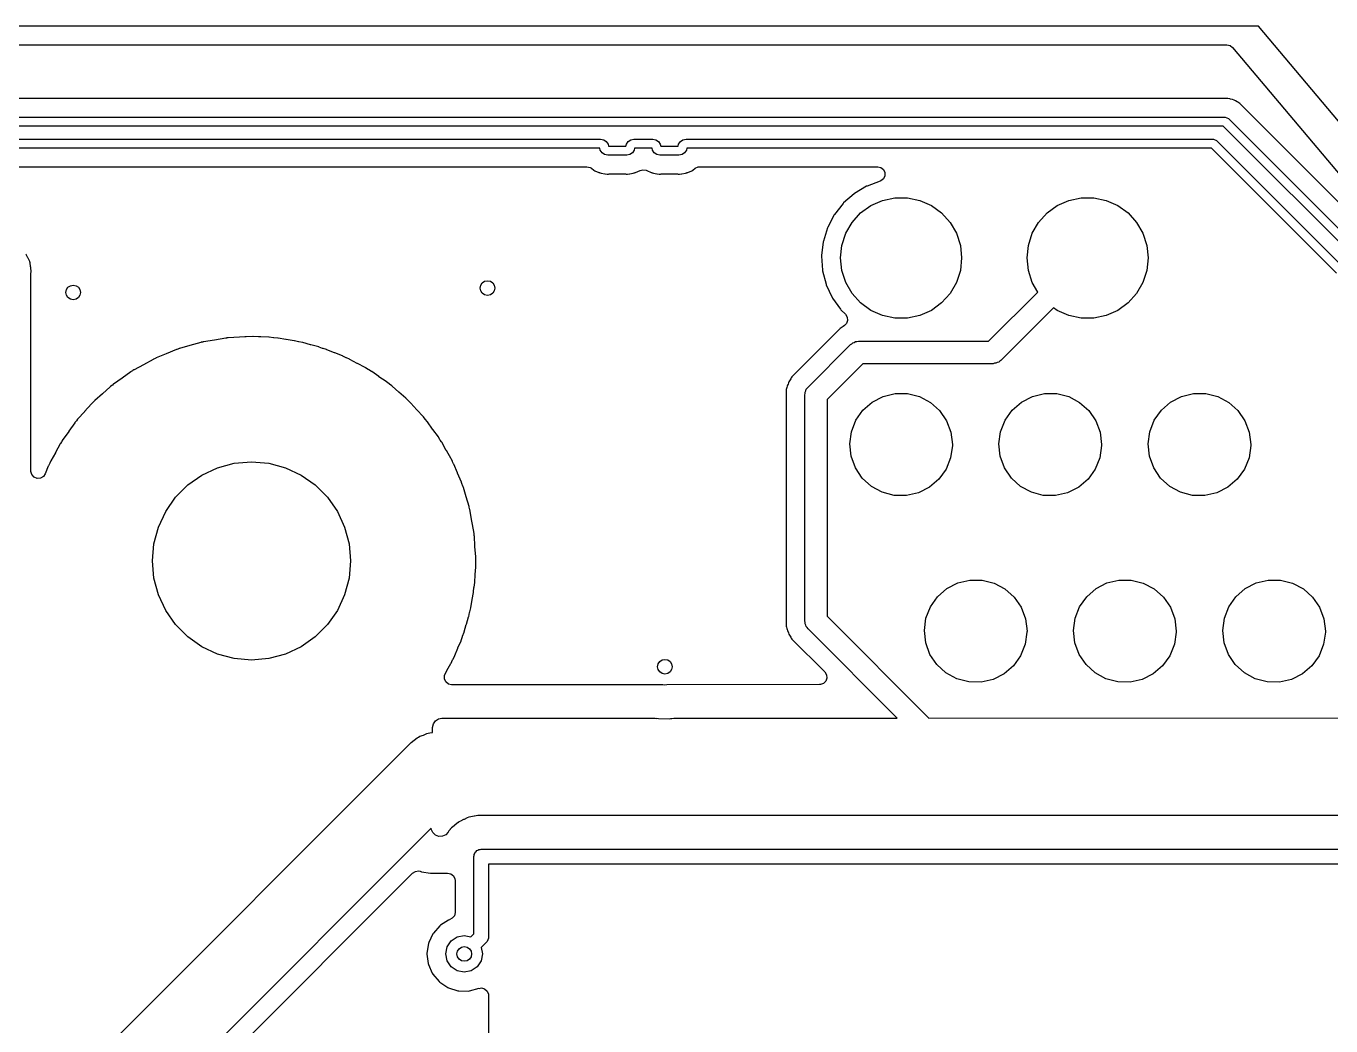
# Model space of a CAD drawing. Extents: x 0 to 4.25, y -4.33 to 0.
# Drawn here: x 1.532 to 2.231, y -3.594 to -3.058 of the extents above; entities that cross this region are included whole.
import ezdxf

# ---------------------------------------------------------------- set-up
doc = ezdxf.new("R2010")
doc.units = 0
doc.header["$MEASUREMENT"] = 0
doc.layers.add('BLACK', color=7, linetype='CONTINUOUS')

msp = doc.modelspace()

# ---------------------------------------------------------------- linework, layer by layer
at = {"layer": 'BLACK', "linetype": 'CONTINUOUS'}
for p, q in [((2.19236, -3.05839), (0.70038, -3.05839)), ((2.26023, -3.13918), (2.19236, -3.05839)), ((0.70306, -3.06837), (2.17547, -3.06837)), ((2.17547, -3.06837), (2.17721, -3.06877)), ((2.17721, -3.06877), (2.17853, -3.0698)), ((2.17853, -3.0698), (2.25737, -3.16364)), ((2.17382, -3.09722), (0.63049, -3.09722)), ((2.17416, -3.09721), (2.17382, -3.09722)), ((2.17528, -3.09711), (2.17416, -3.09721)), ((2.17596, -3.09717), (2.17528, -3.09711)), ((2.17705, -3.09746), (2.17596, -3.09717)), ((2.17739, -3.09753), (2.17705, -3.09746)), ((2.17849, -3.09773), (2.17739, -3.09753)), ((2.17932, -3.09803), (2.17849, -3.09773)), ((2.18013, -3.09841), (2.17932, -3.09803)), ((2.18105, -3.09905), (2.18013, -3.09841)), ((2.18134, -3.09924), (2.18105, -3.09905)), ((2.18232, -3.0998), (2.18134, -3.09924)), ((2.18283, -3.10023), (2.18232, -3.0998)), ((2.18356, -3.1011), (2.18283, -3.10023)), ((2.18379, -3.10135), (2.18356, -3.1011)), ((2.25148, -3.16904), (2.18379, -3.10135)), ((2.17353, -3.11201), (0.6237, -3.11201)), ((0.6247, -3.1072), (2.17453, -3.1072)), ((2.24699, -3.18547), (2.17353, -3.11201)), ((2.17453, -3.1072), (2.17623, -3.10791)), ((2.17623, -3.10791), (2.2511, -3.18277)), ((0.67377, -3.11899), (1.83963, -3.11899)), ((1.83963, -3.11899), (1.84128, -3.11932)), ((1.84128, -3.11932), (1.84268, -3.12025)), ((1.84268, -3.12025), (1.84361, -3.12165)), ((1.85346, -3.12165), (1.85439, -3.12025)), ((1.85439, -3.12025), (1.85579, -3.11932)), ((1.85579, -3.11932), (1.85744, -3.11899)), ((1.85744, -3.11899), (1.86763, -3.11899)), ((1.86763, -3.11899), (1.86928, -3.11932)), ((1.86928, -3.11932), (1.87068, -3.12025)), ((1.87068, -3.12025), (1.87161, -3.12165)), ((1.88146, -3.12165), (1.88239, -3.12025)), ((1.88239, -3.12025), (1.88379, -3.11932)), ((1.88379, -3.11932), (1.88544, -3.11899)), ((1.88544, -3.11899), (2.16821, -3.11899)), ((2.16821, -3.11899), (2.16991, -3.1197)), ((2.16991, -3.1197), (2.23829, -3.18808)), ((1.83923, -3.1238), (0.67409, -3.1238)), ((1.83946, -3.12495), (1.83923, -3.1238)), ((1.84039, -3.12635), (1.83946, -3.12495)), ((1.84179, -3.12729), (1.84039, -3.12635)), ((1.84344, -3.12762), (1.84179, -3.12729)), ((1.84361, -3.12165), (1.84384, -3.12281)), ((1.84384, -3.12281), (1.85323, -3.12281)), ((1.85323, -3.12281), (1.85346, -3.12165)), ((1.85528, -3.12729), (1.85363, -3.12762)), ((1.85668, -3.12635), (1.85528, -3.12729)), ((1.85761, -3.12495), (1.85668, -3.12635)), ((1.85784, -3.1238), (1.85761, -3.12495)), ((1.86723, -3.1238), (1.85784, -3.1238)), ((1.86746, -3.12495), (1.86723, -3.1238)), ((1.86839, -3.12635), (1.86746, -3.12495)), ((1.86979, -3.12729), (1.86839, -3.12635)), ((1.87144, -3.12762), (1.86979, -3.12729)), ((1.87161, -3.12165), (1.87184, -3.12281)), ((1.87184, -3.12281), (1.88123, -3.12281)), ((1.88123, -3.12281), (1.88146, -3.12165)), ((1.88328, -3.12729), (1.88163, -3.12762)), ((1.88468, -3.12635), (1.88328, -3.12729)), ((1.88561, -3.12495), (1.88468, -3.12635)), ((1.88584, -3.1238), (1.88561, -3.12495)), ((2.16721, -3.1238), (1.88584, -3.1238)), ((2.23418, -3.19078), (2.16721, -3.1238)), ((0.68122, -3.13378), (1.83226, -3.13378)), ((1.83226, -3.13378), (1.834, -3.13418)), ((1.834, -3.13418), (1.8347, -3.13461)), ((1.85363, -3.12762), (1.84344, -3.12762)), ((1.88163, -3.12762), (1.87144, -3.12762)), ((1.89037, -3.13461), (1.89199, -3.13387)), ((1.89199, -3.13387), (1.89281, -3.13378)), ((1.89281, -3.13378), (1.9882, -3.13378)), ((1.9882, -3.13378), (1.98993, -3.13418)), ((1.98993, -3.13418), (1.99133, -3.13529)), ((1.8347, -3.13461), (1.83603, -3.13563)), ((1.83603, -3.13563), (1.83647, -3.13589)), ((1.83647, -3.13589), (1.83867, -3.1368)), ((1.83867, -3.1368), (1.83868, -3.1368)), ((1.83868, -3.1368), (1.83871, -3.13681)), ((1.83871, -3.13681), (1.83874, -3.13683)), ((1.83874, -3.13683), (1.8389, -3.13689)), ((1.8389, -3.13689), (1.83893, -3.13692)), ((1.83893, -3.13692), (1.83899, -3.13694)), ((1.83899, -3.13694), (1.83923, -3.13703)), ((1.83923, -3.13703), (1.83927, -3.13704)), ((1.83927, -3.13704), (1.8393, -3.13706)), ((1.8393, -3.13706), (1.8393, -3.13706)), ((1.8393, -3.13706), (1.83947, -3.13713)), ((1.83947, -3.13713), (1.83996, -3.13726)), ((1.83996, -3.13726), (1.84184, -3.13751)), ((1.84184, -3.13751), (1.84201, -3.13754)), ((1.84201, -3.13754), (1.8431, -3.13773)), ((1.8431, -3.13773), (1.84378, -3.13773)), ((1.84378, -3.13773), (1.84418, -3.13766)), ((1.84418, -3.13766), (1.84487, -3.1376)), ((1.84487, -3.1376), (1.85219, -3.1376)), ((1.85219, -3.1376), (1.85289, -3.13766)), ((1.85289, -3.13766), (1.85329, -3.13773)), ((1.85329, -3.13773), (1.85396, -3.13773)), ((1.85396, -3.13773), (1.85506, -3.13754)), ((1.85506, -3.13754), (1.85523, -3.13751)), ((1.85523, -3.13751), (1.8571, -3.13726)), ((1.8571, -3.13726), (1.8576, -3.13713)), ((1.8576, -3.13713), (1.85776, -3.13706)), ((1.85776, -3.13706), (1.8578, -3.13704)), ((1.8578, -3.13704), (1.85784, -3.13703)), ((1.85784, -3.13703), (1.85808, -3.13694)), ((1.85808, -3.13694), (1.85812, -3.13692)), ((1.85812, -3.13692), (1.85817, -3.13689)), ((1.85817, -3.13689), (1.85833, -3.13683)), ((1.85833, -3.13683), (1.85836, -3.13681)), ((1.85836, -3.13681), (1.85839, -3.1368)), ((1.85839, -3.1368), (1.8584, -3.1368)), ((1.8584, -3.1368), (1.86084, -3.13579)), ((1.86084, -3.13579), (1.86085, -3.13582)), ((1.86085, -3.13582), (1.86223, -3.1354)), ((1.86223, -3.1354), (1.86399, -3.13566)), ((1.86399, -3.13566), (1.86438, -3.13585)), ((1.86438, -3.13585), (1.86667, -3.1368)), ((1.86667, -3.1368), (1.86668, -3.1368)), ((1.86668, -3.1368), (1.86671, -3.13681)), ((1.86671, -3.13681), (1.86674, -3.13683)), ((1.86674, -3.13683), (1.8669, -3.13689)), ((1.8669, -3.13689), (1.86693, -3.13692)), ((1.86693, -3.13692), (1.86699, -3.13694)), ((1.86699, -3.13694), (1.86723, -3.13703)), ((1.86723, -3.13703), (1.86727, -3.13704)), ((1.86727, -3.13704), (1.8673, -3.13706)), ((1.8673, -3.13706), (1.8673, -3.13706)), ((1.8673, -3.13706), (1.86747, -3.13713)), ((1.86747, -3.13713), (1.86796, -3.13726)), ((1.86796, -3.13726), (1.86984, -3.13751)), ((1.86984, -3.13751), (1.87001, -3.13754)), ((1.87001, -3.13754), (1.8711, -3.13773)), ((1.8711, -3.13773), (1.87178, -3.13773)), ((1.87178, -3.13773), (1.87218, -3.13766)), ((1.87218, -3.13766), (1.87287, -3.1376)), ((1.87287, -3.1376), (1.88019, -3.1376)), ((1.88019, -3.1376), (1.88089, -3.13766)), ((1.88089, -3.13766), (1.88129, -3.13773)), ((1.88129, -3.13773), (1.88196, -3.13773)), ((1.88196, -3.13773), (1.88306, -3.13754)), ((1.88306, -3.13754), (1.88323, -3.13751)), ((1.88323, -3.13751), (1.8851, -3.13726)), ((1.8851, -3.13726), (1.8856, -3.13713)), ((1.8856, -3.13713), (1.88576, -3.13706)), ((1.88576, -3.13706), (1.8858, -3.13704)), ((1.8858, -3.13704), (1.88584, -3.13703)), ((1.88584, -3.13703), (1.88608, -3.13694)), ((1.88608, -3.13694), (1.88612, -3.13692)), ((1.88612, -3.13692), (1.88617, -3.13689)), ((1.88617, -3.13689), (1.88633, -3.13683)), ((1.88633, -3.13683), (1.88636, -3.13681)), ((1.88636, -3.13681), (1.88639, -3.1368)), ((1.88639, -3.1368), (1.8864, -3.1368)), ((1.8864, -3.1368), (1.8886, -3.13589)), ((1.8886, -3.13589), (1.88904, -3.13563)), ((1.88904, -3.13563), (1.89037, -3.13461)), ((1.98993, -3.14139), (1.98958, -3.14154)), ((1.99133, -3.14028), (1.98993, -3.14139)), ((1.99133, -3.13529), (1.9921, -3.13689)), ((1.9921, -3.13867), (1.99133, -3.14028)), ((1.9921, -3.13689), (1.9921, -3.13867)), ((1.97555, -3.1483), (1.96995, -3.15321)), ((1.97584, -3.14809), (1.97555, -3.1483)), ((1.98224, -3.14428), (1.97584, -3.14809)), ((1.98256, -3.14413), (1.98224, -3.14428)), ((1.98958, -3.14154), (1.98256, -3.14413)), ((1.96971, -3.15346), (1.9651, -3.15931)), ((1.96995, -3.15321), (1.96971, -3.15346)), ((1.97901, -3.15854), (1.98451, -3.15455)), ((1.98451, -3.15455), (1.99071, -3.15179)), ((1.99071, -3.15179), (1.99735, -3.15037)), ((1.99735, -3.15037), (2.00414, -3.15037)), ((2.00414, -3.15037), (2.01078, -3.15179)), ((2.01078, -3.15179), (2.01699, -3.15455)), ((2.01699, -3.15455), (2.02248, -3.15854)), ((2.07901, -3.15854), (2.08451, -3.15455)), ((2.08451, -3.15455), (2.09071, -3.15179)), ((2.09071, -3.15179), (2.09735, -3.15037)), ((2.09735, -3.15037), (2.10414, -3.15037)), ((2.10414, -3.15037), (2.11078, -3.15179)), ((2.11078, -3.15179), (2.11699, -3.15455)), ((2.11699, -3.15455), (2.12248, -3.15854)), ((1.9649, -3.15961), (1.96144, -3.1662)), ((1.9651, -3.15931), (1.9649, -3.15961)), ((1.97447, -3.16359), (1.97901, -3.15854)), ((2.02248, -3.15854), (2.02703, -3.16359)), ((2.07447, -3.16359), (2.07901, -3.15854)), ((2.12248, -3.15854), (2.12703, -3.16359)), ((1.9613, -3.16653), (1.95909, -3.17364)), ((1.96144, -3.1662), (1.9613, -3.16653)), ((1.96898, -3.17592), (1.97108, -3.16947)), ((1.97108, -3.16947), (1.97447, -3.16359)), ((2.02703, -3.16359), (2.03042, -3.16947)), ((2.03042, -3.16947), (2.03252, -3.17592)), ((2.06898, -3.17592), (2.07108, -3.16947)), ((2.07108, -3.16947), (2.07447, -3.16359)), ((2.12703, -3.16359), (2.13042, -3.16947)), ((2.13042, -3.16947), (2.13252, -3.17592)), ((1.95902, -3.17399), (1.95814, -3.18138)), ((1.95909, -3.17364), (1.95902, -3.17399)), ((1.96827, -3.18268), (1.96898, -3.17592)), ((2.03252, -3.17592), (2.03323, -3.18268)), ((2.06827, -3.18268), (2.06898, -3.17592)), ((2.13252, -3.17592), (2.13323, -3.18268)), ((1.53157, -3.18078), (1.53148, -3.18068)), ((1.53182, -3.18117), (1.53157, -3.18078)), ((1.53254, -3.18266), (1.53182, -3.18117)), ((1.53262, -3.18283), (1.53254, -3.18266)), ((1.53337, -3.18422), (1.53262, -3.18283)), ((1.95814, -3.18138), (1.95813, -3.18174)), ((1.95813, -3.18174), (1.95862, -3.18917)), ((1.96898, -3.18943), (1.96827, -3.18268)), ((2.03323, -3.18268), (2.03252, -3.18943)), ((2.06898, -3.18943), (2.06827, -3.18268)), ((2.13323, -3.18268), (2.13252, -3.18943)), ((1.53351, -3.18463), (1.53337, -3.18422)), ((1.53355, -3.18472), (1.53351, -3.18463)), ((1.53356, -3.18474), (1.53355, -3.18472)), ((1.53362, -3.18492), (1.53356, -3.18474)), ((1.53362, -3.18495), (1.53362, -3.18492)), ((1.53365, -3.18504), (1.53362, -3.18495)), ((1.53377, -3.18546), (1.53365, -3.18504)), ((1.53395, -3.18703), (1.53377, -3.18546)), ((1.53398, -3.18722), (1.53395, -3.18703)), ((1.53407, -3.18777), (1.53398, -3.18722)), ((1.53411, -3.18826), (1.53407, -3.18777)), ((1.5341, -3.19101), (1.53419, -3.19017)), ((1.53413, -3.1885), (1.53411, -3.18826)), ((1.53411, -3.18826), (1.53411, -3.18826)), ((1.53424, -3.18944), (1.53413, -3.1885)), ((1.53419, -3.19017), (1.53421, -3.19008)), ((1.53421, -3.19008), (1.53424, -3.18944)), ((1.95862, -3.18917), (1.95867, -3.18952)), ((1.95867, -3.18952), (1.96051, -3.19674)), ((1.97108, -3.19589), (1.96898, -3.18943)), ((2.03252, -3.18943), (2.03042, -3.19589)), ((2.07108, -3.19589), (2.06898, -3.18943)), ((2.13252, -3.18943), (2.13042, -3.19589)), ((1.5341, -3.29687), (1.5341, -3.19101)), ((1.96051, -3.19674), (1.96063, -3.19707)), ((1.96063, -3.19707), (1.96374, -3.20383)), ((1.97447, -3.20177), (1.97108, -3.19589)), ((2.03042, -3.19589), (2.02703, -3.20177)), ((2.074, -3.20094), (2.07108, -3.19589)), ((2.13042, -3.19589), (2.12703, -3.20177)), ((1.96374, -3.20383), (1.96392, -3.20415)), ((1.96392, -3.20415), (1.96822, -3.21022)), ((1.97901, -3.20681), (1.97447, -3.20177)), ((2.02703, -3.20177), (2.02248, -3.20681)), ((2.04759, -3.22735), (2.074, -3.20094)), ((2.12703, -3.20177), (2.12248, -3.20681)), ((1.96822, -3.21022), (1.96845, -3.2105)), ((1.96845, -3.2105), (1.97088, -3.21286)), ((1.98451, -3.21081), (1.97901, -3.20681)), ((1.99071, -3.21357), (1.98451, -3.21081)), ((2.01699, -3.21081), (2.01078, -3.21357)), ((2.02248, -3.20681), (2.01699, -3.21081)), ((2.08254, -3.20937), (2.05432, -3.23759)), ((2.08451, -3.21081), (2.08254, -3.20937)), ((2.09071, -3.21357), (2.08451, -3.21081)), ((2.11699, -3.21081), (2.11078, -3.21357)), ((2.12248, -3.20681), (2.11699, -3.21081)), ((1.9715, -3.21781), (1.97044, -3.21897)), ((1.97088, -3.21286), (1.97185, -3.21436)), ((1.97207, -3.21613), (1.9715, -3.21781)), ((1.97185, -3.21436), (1.97207, -3.21613)), ((1.99735, -3.21498), (1.99071, -3.21357)), ((2.00414, -3.21498), (1.99735, -3.21498)), ((2.01078, -3.21357), (2.00414, -3.21498)), ((2.09735, -3.21498), (2.09071, -3.21357)), ((2.10414, -3.21498), (2.09735, -3.21498)), ((2.11078, -3.21357), (2.10414, -3.21498)), ((1.64595, -3.2252), (1.63997, -3.22549)), ((1.64599, -3.2252), (1.64595, -3.2252)), ((1.64892, -3.22503), (1.64599, -3.2252)), ((1.64903, -3.22503), (1.64892, -3.22503)), ((1.64937, -3.22503), (1.64903, -3.22503)), ((1.64956, -3.22502), (1.64937, -3.22503)), ((1.65316, -3.22485), (1.64956, -3.22502)), ((1.65338, -3.22485), (1.65316, -3.22485)), ((1.65611, -3.22502), (1.65338, -3.22485)), ((1.65636, -3.22503), (1.65611, -3.22502)), ((1.65739, -3.22503), (1.65636, -3.22503)), ((1.65746, -3.22503), (1.65739, -3.22503)), ((1.66177, -3.2252), (1.65746, -3.22503)), ((1.66196, -3.22521), (1.66177, -3.2252)), ((1.66418, -3.22552), (1.66196, -3.22521)), ((1.96743, -3.22116), (1.94557, -3.24301)), ((1.96811, -3.22048), (1.96743, -3.22115)), ((1.96743, -3.22115), (1.96743, -3.22116)), ((1.9686, -3.22012), (1.96811, -3.22048)), ((1.96918, -3.21982), (1.9686, -3.22012)), ((1.96971, -3.21949), (1.96918, -3.21982)), ((1.97044, -3.21897), (1.96971, -3.21949)), ((1.61219, -3.23177), (1.60668, -3.23408)), ((1.6124, -3.2317), (1.61219, -3.23177)), ((1.61286, -3.23156), (1.6124, -3.2317)), ((1.61324, -3.23143), (1.61286, -3.23156)), ((1.61358, -3.23129), (1.61324, -3.23143)), ((1.61379, -3.23122), (1.61358, -3.23129)), ((1.61938, -3.22966), (1.61379, -3.23122)), ((1.61943, -3.22965), (1.61938, -3.22966)), ((1.62527, -3.22794), (1.61943, -3.22965)), ((1.62549, -3.22789), (1.62527, -3.22794)), ((1.62586, -3.22783), (1.62549, -3.22789)), ((1.62626, -3.22774), (1.62586, -3.22783)), ((1.62651, -3.22767), (1.62626, -3.22774)), ((1.62672, -3.22763), (1.62651, -3.22767)), ((1.63255, -3.22668), (1.62672, -3.22763)), ((1.63258, -3.22668), (1.63255, -3.22668)), ((1.63871, -3.22562), (1.63258, -3.22668)), ((1.63893, -3.2256), (1.63871, -3.22562)), ((1.6392, -3.22558), (1.63893, -3.2256)), ((1.63961, -3.22554), (1.6392, -3.22558)), ((1.63975, -3.22551), (1.63961, -3.22554)), ((1.63997, -3.22549), (1.63975, -3.22551)), ((1.66447, -3.22555), (1.66418, -3.22552)), ((1.66656, -3.22568), (1.66447, -3.22555)), ((1.66678, -3.2257), (1.66656, -3.22568)), ((1.67086, -3.22642), (1.66678, -3.2257)), ((1.67101, -3.22645), (1.67086, -3.22642)), ((1.67527, -3.22703), (1.67101, -3.22645)), ((1.67549, -3.22707), (1.67527, -3.22703)), ((1.67754, -3.22759), (1.67549, -3.22707)), ((1.67783, -3.22765), (1.67754, -3.22759)), ((1.67978, -3.228), (1.67783, -3.22765)), ((1.68, -3.22805), (1.67978, -3.228)), ((1.68407, -3.22925), (1.68, -3.22805)), ((1.68422, -3.22928), (1.68407, -3.22925)), ((1.68849, -3.23037), (1.68422, -3.22928)), ((1.6887, -3.23044), (1.68849, -3.23037)), ((1.69058, -3.23115), (1.6887, -3.23044)), ((1.69086, -3.23124), (1.69058, -3.23115)), ((1.69266, -3.23177), (1.69086, -3.23124)), ((1.69287, -3.23185), (1.69266, -3.23177)), ((1.69689, -3.23354), (1.69287, -3.23185)), ((1.95084, -3.25186), (1.97359, -3.2291)), ((1.97359, -3.2291), (1.97428, -3.22871)), ((1.97428, -3.22871), (1.97483, -3.22815)), ((1.97483, -3.22815), (1.9756, -3.22795)), ((1.9756, -3.22795), (1.97628, -3.22755)), ((1.97628, -3.22755), (1.97707, -3.22755)), ((1.97707, -3.22755), (1.97783, -3.22735)), ((1.97783, -3.22735), (2.04759, -3.22735)), ((1.59962, -3.23706), (1.59451, -3.23992)), ((1.59982, -3.23696), (1.59962, -3.23706)), ((1.60037, -3.23673), (1.59982, -3.23696)), ((1.60072, -3.23656), (1.60037, -3.23673)), ((1.60114, -3.23633), (1.60072, -3.23656)), ((1.60133, -3.23624), (1.60114, -3.23633)), ((1.60663, -3.2341), (1.60133, -3.23624)), ((1.60668, -3.23408), (1.60663, -3.2341)), ((1.69702, -3.23359), (1.69689, -3.23354)), ((1.70124, -3.23519), (1.69702, -3.23359)), ((1.70144, -3.23528), (1.70124, -3.23519)), ((1.70313, -3.23615), (1.70144, -3.23528)), ((1.70341, -3.23628), (1.70313, -3.23615)), ((1.70505, -3.23697), (1.70341, -3.23628)), ((1.70524, -3.23706), (1.70505, -3.23697)), ((1.70914, -3.23924), (1.70524, -3.23706)), ((1.70926, -3.2393), (1.70914, -3.23924)), ((1.71337, -3.24142), (1.70926, -3.2393)), ((1.98032, -3.23935), (1.96108, -3.25859)), ((2.05008, -3.23935), (1.98032, -3.23935)), ((2.05084, -3.23914), (2.05008, -3.23935)), ((2.05163, -3.23914), (2.05084, -3.23914)), ((2.05232, -3.23875), (2.05163, -3.23914)), ((2.05308, -3.23854), (2.05232, -3.23875)), ((2.05364, -3.23798), (2.05308, -3.23854)), ((2.05432, -3.23759), (2.05364, -3.23798)), ((1.58773, -3.24373), (1.58307, -3.24708)), ((1.58792, -3.24361), (1.58773, -3.24373)), ((1.58853, -3.24327), (1.58792, -3.24361)), ((1.58886, -3.24306), (1.58853, -3.24327)), ((1.58933, -3.24273), (1.58886, -3.24306)), ((1.58952, -3.24262), (1.58933, -3.24273)), ((1.59446, -3.23995), (1.58952, -3.24262)), ((1.59451, -3.23992), (1.59446, -3.23995)), ((1.71356, -3.24153), (1.71337, -3.24142)), ((1.71505, -3.24253), (1.71356, -3.24153)), ((1.71532, -3.24269), (1.71505, -3.24253)), ((1.71677, -3.2435), (1.71532, -3.24269)), ((1.71695, -3.24362), (1.71677, -3.2435)), ((1.72067, -3.24628), (1.71695, -3.24362)), ((1.72077, -3.24635), (1.72067, -3.24628)), ((1.72471, -3.24898), (1.72077, -3.24635)), ((1.94221, -3.24637), (1.94185, -3.24687)), ((1.94557, -3.24301), (1.94221, -3.24637)), ((1.57667, -3.2517), (1.57251, -3.25549)), ((1.57684, -3.25157), (1.57667, -3.2517)), ((1.5775, -3.25109), (1.57684, -3.25157)), ((1.5778, -3.25085), (1.5775, -3.25109)), ((1.57832, -3.2504), (1.5778, -3.25085)), ((1.57849, -3.25027), (1.57832, -3.2504)), ((1.58302, -3.24712), (1.57849, -3.25027)), ((1.58307, -3.24708), (1.58302, -3.24712)), ((1.72489, -3.24912), (1.72471, -3.24898)), ((1.72617, -3.2502), (1.72489, -3.24912)), ((1.72643, -3.2504), (1.72617, -3.2502)), ((1.72769, -3.25131), (1.72643, -3.2504)), ((1.72786, -3.25145), (1.72769, -3.25131)), ((1.73134, -3.25457), (1.72786, -3.25145)), ((1.93919, -3.25328), (1.9391, -3.25388)), ((1.93939, -3.25266), (1.93919, -3.25328)), ((1.93954, -3.25205), (1.93939, -3.25266)), ((1.93964, -3.25141), (1.93954, -3.25205)), ((1.93983, -3.25083), (1.93964, -3.25141)), ((1.94013, -3.25025), (1.93983, -3.25083)), ((1.94037, -3.24967), (1.94013, -3.25025)), ((1.94057, -3.24905), (1.94037, -3.24967)), ((1.94084, -3.24851), (1.94057, -3.24905)), ((1.94123, -3.24798), (1.94084, -3.24851)), ((1.94155, -3.24745), (1.94123, -3.24798)), ((1.94185, -3.24687), (1.94155, -3.24745)), ((1.94968, -3.25387), (1.94988, -3.2531)), ((1.94988, -3.2531), (1.95044, -3.25254)), ((1.95044, -3.25254), (1.95084, -3.25186)), ((1.56742, -3.2601), (1.56674, -3.26072)), ((1.56769, -3.25984), (1.56742, -3.2601)), ((1.56823, -3.25925), (1.56769, -3.25984)), ((1.56838, -3.2591), (1.56823, -3.25925)), ((1.57245, -3.25554), (1.56838, -3.2591)), ((1.57251, -3.25549), (1.57245, -3.25554)), ((1.73143, -3.25465), (1.73134, -3.25457)), ((1.73513, -3.25778), (1.73143, -3.25465)), ((1.73529, -3.25794), (1.73513, -3.25778)), ((1.73636, -3.25908), (1.73529, -3.25794)), ((1.7366, -3.25931), (1.73636, -3.25908)), ((1.73768, -3.26028), (1.7366, -3.25931)), ((1.73783, -3.26044), (1.73768, -3.26028)), ((1.741, -3.26401), (1.73783, -3.26044)), ((1.9391, -3.25388), (1.9391, -3.37947)), ((1.94908, -3.2561), (1.94928, -3.25534)), ((1.94908, -3.37724), (1.94908, -3.2561)), ((1.94928, -3.25455), (1.94968, -3.25387)), ((1.94928, -3.25534), (1.94928, -3.25455)), ((1.96108, -3.25859), (1.96108, -3.37476)), ((1.9803, -3.26426), (1.98528, -3.25992)), ((1.98528, -3.25992), (1.99116, -3.25688)), ((1.99116, -3.25688), (1.99758, -3.25534)), ((1.99758, -3.25534), (2.0042, -3.25537)), ((2.0042, -3.25537), (2.01061, -3.25699)), ((2.01061, -3.25699), (2.01645, -3.26008)), ((2.01645, -3.26008), (2.02139, -3.26448)), ((2.0603, -3.26426), (2.06528, -3.25992)), ((2.06528, -3.25992), (2.07116, -3.25688)), ((2.07116, -3.25688), (2.07759, -3.25534)), ((2.07759, -3.25534), (2.0842, -3.25537)), ((2.0842, -3.25537), (2.09061, -3.25699)), ((2.09061, -3.25699), (2.09645, -3.26008)), ((2.09645, -3.26008), (2.10139, -3.26448)), ((2.1403, -3.26426), (2.14528, -3.25992)), ((2.14528, -3.25992), (2.15116, -3.25688)), ((2.15116, -3.25688), (2.15759, -3.25534)), ((2.15759, -3.25534), (2.1642, -3.25537)), ((2.1642, -3.25537), (2.17061, -3.25699)), ((2.17061, -3.25699), (2.17645, -3.26008)), ((2.17645, -3.26008), (2.18139, -3.26448)), ((1.5629, -3.26508), (1.55932, -3.269)), ((1.56295, -3.26502), (1.5629, -3.26508)), ((1.56659, -3.26088), (1.56295, -3.26502)), ((1.56674, -3.26072), (1.56659, -3.26088)), ((1.74108, -3.2641), (1.741, -3.26401)), ((1.74448, -3.26771), (1.74108, -3.2641)), ((1.97649, -3.26967), (1.9803, -3.26426)), ((2.02139, -3.26448), (2.02514, -3.26993)), ((2.05649, -3.26967), (2.0603, -3.26426)), ((2.10139, -3.26448), (2.10514, -3.26993)), ((2.13649, -3.26967), (2.1403, -3.26426)), ((2.18139, -3.26448), (2.18514, -3.26993)), ((1.55761, -3.27114), (1.55453, -3.27558)), ((1.55774, -3.27097), (1.55761, -3.27114)), ((1.55842, -3.27019), (1.55774, -3.27097)), ((1.55865, -3.26991), (1.55842, -3.27019)), ((1.55918, -3.26917), (1.55865, -3.26991)), ((1.55932, -3.269), (1.55918, -3.26917)), ((1.74462, -3.26788), (1.74448, -3.26771)), ((1.7455, -3.26905), (1.74462, -3.26788)), ((1.74571, -3.26931), (1.7455, -3.26905)), ((1.7466, -3.27031), (1.74571, -3.26931)), ((1.74673, -3.27048), (1.7466, -3.27031)), ((1.74955, -3.27448), (1.74673, -3.27048)), ((1.97409, -3.27583), (1.97649, -3.26967)), ((2.02514, -3.26993), (2.02747, -3.27611)), ((2.05409, -3.27583), (2.05649, -3.26967)), ((2.10514, -3.26993), (2.10747, -3.27611)), ((2.13409, -3.27583), (2.13649, -3.26967)), ((2.18514, -3.26993), (2.18747, -3.27611)), ((1.55061, -3.28123), (1.54996, -3.28216)), ((1.5508, -3.28092), (1.55061, -3.28123)), ((1.5513, -3.28004), (1.5508, -3.28092)), ((1.55142, -3.27986), (1.5513, -3.28004)), ((1.55448, -3.27565), (1.55142, -3.27986)), ((1.55453, -3.27558), (1.55448, -3.27565)), ((1.74961, -3.27457), (1.74955, -3.27448)), ((1.75265, -3.27862), (1.74961, -3.27457)), ((1.75277, -3.27881), (1.75265, -3.27862)), ((1.75345, -3.27998), (1.75277, -3.27881)), ((1.75364, -3.28027), (1.75345, -3.27998)), ((1.75435, -3.28127), (1.75364, -3.28027)), ((1.75446, -3.28146), (1.75435, -3.28127)), ((1.97323, -3.28239), (1.97409, -3.27583)), ((2.02747, -3.27611), (2.02827, -3.28268)), ((2.05323, -3.28239), (2.05409, -3.27583)), ((2.10747, -3.27611), (2.10827, -3.28268)), ((2.13323, -3.28239), (2.13409, -3.27583)), ((2.18747, -3.27611), (2.18827, -3.28268)), ((1.5473, -3.28709), (1.54478, -3.29152)), ((1.54734, -3.28701), (1.5473, -3.28709)), ((1.54985, -3.28235), (1.54734, -3.28701)), ((1.54996, -3.28216), (1.54985, -3.28235)), ((1.75687, -3.28584), (1.75446, -3.28146)), ((1.75692, -3.28592), (1.75687, -3.28584)), ((1.75952, -3.2904), (1.75692, -3.28592)), ((1.97396, -3.28896), (1.97323, -3.28239)), ((2.02826, -3.28325), (2.02733, -3.2898)), ((2.02827, -3.28268), (2.02826, -3.28325)), ((2.05396, -3.28896), (2.05323, -3.28239)), ((2.10826, -3.28325), (2.10733, -3.2898)), ((2.10827, -3.28268), (2.10826, -3.28325)), ((2.13396, -3.28896), (2.13323, -3.28239)), ((2.18826, -3.28325), (2.18733, -3.2898)), ((2.18827, -3.28268), (2.18826, -3.28325)), ((1.5434, -3.29437), (1.54181, -3.29835)), ((1.5435, -3.29417), (1.5434, -3.29437)), ((1.54409, -3.29307), (1.5435, -3.29417)), ((1.54424, -3.29275), (1.54409, -3.29307)), ((1.54468, -3.29172), (1.54424, -3.29275)), ((1.54478, -3.29152), (1.54468, -3.29172)), ((1.62586, -3.29906), (1.63425, -3.29514)), ((1.63425, -3.29514), (1.6432, -3.29274)), ((1.6432, -3.29274), (1.65243, -3.29194)), ((1.65243, -3.29194), (1.66166, -3.29274)), ((1.66166, -3.29274), (1.67061, -3.29514)), ((1.67061, -3.29514), (1.67901, -3.29906)), ((1.75963, -3.29059), (1.75952, -3.2904)), ((1.76013, -3.29173), (1.75963, -3.29059)), ((1.76028, -3.29205), (1.76013, -3.29173)), ((1.76082, -3.29303), (1.76028, -3.29205)), ((1.76092, -3.29323), (1.76082, -3.29303)), ((1.76286, -3.29794), (1.76092, -3.29323)), ((1.97623, -3.29517), (1.97396, -3.28896)), ((1.97992, -3.30066), (1.97623, -3.29517)), ((2.02733, -3.2898), (2.02486, -3.29593)), ((2.05623, -3.29517), (2.05396, -3.28896)), ((2.05992, -3.30066), (2.05623, -3.29517)), ((2.10733, -3.2898), (2.10486, -3.29593)), ((2.13623, -3.29517), (2.13396, -3.28896)), ((2.13992, -3.30066), (2.13623, -3.29517)), ((2.18733, -3.2898), (2.18486, -3.29593)), ((1.53411, -3.29715), (1.5341, -3.29687)), ((1.53462, -3.29885), (1.53411, -3.29715)), ((1.53583, -3.30016), (1.53462, -3.29885)), ((1.53748, -3.30082), (1.53583, -3.30016)), ((1.53926, -3.3007), (1.53748, -3.30082)), ((1.5408, -3.29982), (1.53926, -3.3007)), ((1.54181, -3.29835), (1.5408, -3.29982)), ((1.61827, -3.30437), (1.62586, -3.29906)), ((1.67901, -3.29906), (1.6866, -3.30437)), ((1.7629, -3.29803), (1.76286, -3.29794)), ((1.76503, -3.30287), (1.7629, -3.29803)), ((1.98481, -3.30511), (1.97992, -3.30066)), ((2.02101, -3.3013), (2.01598, -3.3056)), ((2.02486, -3.29593), (2.02101, -3.3013)), ((2.06481, -3.30511), (2.05992, -3.30066)), ((2.10101, -3.3013), (2.09598, -3.3056)), ((2.10486, -3.29593), (2.10101, -3.3013)), ((2.14481, -3.30511), (2.13992, -3.30066)), ((2.18101, -3.3013), (2.17598, -3.3056)), ((2.18486, -3.29593), (2.18101, -3.3013)), ((1.61172, -3.31092), (1.61827, -3.30437)), ((1.6866, -3.30437), (1.69315, -3.31092)), ((1.7651, -3.30308), (1.76503, -3.30287)), ((1.76544, -3.30416), (1.7651, -3.30308)), ((1.76556, -3.3045), (1.76544, -3.30416)), ((1.76595, -3.30544), (1.76556, -3.3045)), ((1.76602, -3.30565), (1.76595, -3.30544)), ((1.76746, -3.31065), (1.76602, -3.30565)), ((1.99062, -3.30826), (1.98481, -3.30511)), ((1.99701, -3.30994), (1.99062, -3.30826)), ((2.01007, -3.30857), (2.00362, -3.31005)), ((2.01598, -3.3056), (2.01007, -3.30857)), ((2.07062, -3.30826), (2.06481, -3.30511)), ((2.07701, -3.30994), (2.07062, -3.30826)), ((2.09007, -3.30857), (2.08362, -3.31005)), ((2.09598, -3.3056), (2.09007, -3.30857)), ((2.15062, -3.30826), (2.14481, -3.30511)), ((2.15701, -3.30994), (2.15062, -3.30826)), ((2.17007, -3.30857), (2.16362, -3.31005)), ((2.17598, -3.3056), (2.17007, -3.30857)), ((1.6064, -3.31851), (1.61172, -3.31092)), ((1.69315, -3.31092), (1.69846, -3.31851)), ((1.76748, -3.31073), (1.76746, -3.31065)), ((1.76908, -3.31589), (1.76748, -3.31073)), ((1.76914, -3.3161), (1.76908, -3.31589)), ((1.76933, -3.31711), (1.76914, -3.3161)), ((2.00362, -3.31005), (1.99701, -3.30994)), ((2.08362, -3.31005), (2.07701, -3.30994)), ((2.16362, -3.31005), (2.15701, -3.30994)), ((1.60249, -3.32691), (1.6064, -3.31851)), ((1.69846, -3.31851), (1.70238, -3.32691)), ((1.76941, -3.31747), (1.76933, -3.31711)), ((1.76966, -3.31834), (1.76941, -3.31747)), ((1.76971, -3.31855), (1.76966, -3.31834)), ((1.7706, -3.32379), (1.76971, -3.31855)), ((1.60009, -3.33586), (1.60249, -3.32691)), ((1.70238, -3.32691), (1.70477, -3.33586)), ((1.77061, -3.32386), (1.7706, -3.32379)), ((1.77164, -3.32928), (1.77061, -3.32386)), ((1.77167, -3.3295), (1.77164, -3.32928)), ((1.77174, -3.33042), (1.77167, -3.3295)), ((1.77178, -3.33079), (1.77174, -3.33042)), ((1.59928, -3.34509), (1.60009, -3.33586)), ((1.70477, -3.33586), (1.70558, -3.34509)), ((1.77191, -3.33157), (1.77178, -3.33079)), ((1.77194, -3.33179), (1.77191, -3.33157)), ((1.77224, -3.33719), (1.77194, -3.33179)), ((1.77224, -3.33727), (1.77224, -3.33719)), ((1.77266, -3.34288), (1.77224, -3.33727)), ((1.77263, -3.34391), (1.77266, -3.3431)), ((1.77264, -3.34429), (1.77263, -3.34391)), ((1.77268, -3.34502), (1.77264, -3.34429)), ((1.77266, -3.3431), (1.77266, -3.34288)), ((1.60009, -3.35432), (1.59928, -3.34509)), ((1.70558, -3.34509), (1.70477, -3.35432)), ((1.7723, -3.35236), (1.77263, -3.34851)), ((1.77263, -3.34837), (1.77268, -3.34516)), ((1.77263, -3.34851), (1.77263, -3.34837)), ((1.77268, -3.34516), (1.77268, -3.34502)), ((1.60249, -3.36326), (1.60009, -3.35432)), ((1.70477, -3.35432), (1.70238, -3.36326)), ((1.77175, -3.35914), (1.77212, -3.35672)), ((1.77212, -3.35672), (1.77214, -3.3565)), ((1.77214, -3.3565), (1.77229, -3.35254)), ((1.77229, -3.35254), (1.7723, -3.35236)), ((2.02528, -3.35992), (2.03116, -3.35688)), ((2.03116, -3.35688), (2.03758, -3.35534)), ((2.03758, -3.35534), (2.0442, -3.35537)), ((2.0442, -3.35537), (2.05061, -3.35699)), ((2.05061, -3.35699), (2.05645, -3.36008)), ((2.10528, -3.35992), (2.11116, -3.35688)), ((2.11116, -3.35688), (2.11759, -3.35534)), ((2.11759, -3.35534), (2.1242, -3.35537)), ((2.1242, -3.35537), (2.13061, -3.35699)), ((2.13061, -3.35699), (2.13645, -3.36008)), ((2.18528, -3.35992), (2.19116, -3.35688)), ((2.19116, -3.35688), (2.19759, -3.35534)), ((2.19759, -3.35534), (2.2042, -3.35537)), ((2.2042, -3.35537), (2.21061, -3.35699)), ((2.21061, -3.35699), (2.21645, -3.36008)), ((1.6064, -3.37166), (1.60249, -3.36326)), ((1.70238, -3.36326), (1.69846, -3.37166)), ((1.77073, -3.36578), (1.77149, -3.36193)), ((1.77149, -3.36193), (1.77152, -3.36171)), ((1.77152, -3.36171), (1.77171, -3.35941)), ((1.77171, -3.35941), (1.77175, -3.35914)), ((2.01649, -3.36967), (2.0203, -3.36426)), ((2.0203, -3.36426), (2.02528, -3.35992)), ((2.05645, -3.36008), (2.06139, -3.36448)), ((2.06139, -3.36448), (2.06514, -3.36993)), ((2.09649, -3.36967), (2.1003, -3.36426)), ((2.1003, -3.36426), (2.10528, -3.35992)), ((2.13645, -3.36008), (2.14139, -3.36448)), ((2.14139, -3.36448), (2.14514, -3.36993)), ((2.17649, -3.36967), (2.1803, -3.36426)), ((2.1803, -3.36426), (2.18528, -3.35992)), ((2.21645, -3.36008), (2.22139, -3.36448)), ((2.22139, -3.36448), (2.22514, -3.36993)), ((1.61172, -3.37925), (1.6064, -3.37166)), ((1.69846, -3.37166), (1.69315, -3.37925)), ((1.76942, -3.37245), (1.77003, -3.3702)), ((1.77003, -3.3702), (1.77008, -3.36998)), ((1.77008, -3.36998), (1.7707, -3.36595)), ((1.7707, -3.36595), (1.77073, -3.36578)), ((2.01409, -3.37583), (2.01649, -3.36967)), ((2.06514, -3.36993), (2.06747, -3.37611)), ((2.09409, -3.37583), (2.09649, -3.36967)), ((2.14514, -3.36993), (2.14747, -3.37611)), ((2.17409, -3.37583), (2.17649, -3.36967)), ((2.22514, -3.36993), (2.22747, -3.37611)), ((1.61827, -3.3858), (1.61172, -3.37925)), ((1.69315, -3.37925), (1.6866, -3.3858)), ((1.7665, -3.38314), (1.7676, -3.3791)), ((1.7676, -3.3791), (1.76765, -3.37894)), ((1.76765, -3.37894), (1.76887, -3.3751)), ((1.76887, -3.3751), (1.76892, -3.37488)), ((1.76892, -3.37488), (1.76935, -3.37272)), ((1.76935, -3.37272), (1.76942, -3.37245)), ((1.94928, -3.37801), (1.94908, -3.37724)), ((1.94928, -3.3788), (1.94928, -3.37801)), ((1.94968, -3.37948), (1.94928, -3.3788)), ((1.96108, -3.37476), (2.01564, -3.42932)), ((2.01323, -3.38239), (2.01409, -3.37583)), ((2.06747, -3.37611), (2.06827, -3.38268)), ((2.09323, -3.38239), (2.09409, -3.37583)), ((2.14747, -3.37611), (2.14827, -3.38268)), ((2.17323, -3.38239), (2.17409, -3.37583)), ((2.22747, -3.37611), (2.22827, -3.38268)), ((1.62586, -3.39112), (1.61827, -3.3858)), ((1.6866, -3.3858), (1.67901, -3.39112)), ((1.76488, -3.38768), (1.76551, -3.38569)), ((1.76551, -3.38569), (1.76561, -3.38541)), ((1.76561, -3.38541), (1.76643, -3.38335)), ((1.76643, -3.38335), (1.7665, -3.38314)), ((1.9391, -3.37947), (1.93919, -3.38007)), ((1.93919, -3.38007), (1.93939, -3.38069)), ((1.93939, -3.38069), (1.93954, -3.3813)), ((1.93954, -3.3813), (1.93964, -3.38194)), ((1.93964, -3.38194), (1.93983, -3.38252)), ((1.93983, -3.38252), (1.94013, -3.3831)), ((1.94013, -3.3831), (1.94037, -3.38368)), ((1.94037, -3.38368), (1.94057, -3.3843)), ((1.94057, -3.3843), (1.94084, -3.38484)), ((1.94084, -3.38484), (1.94123, -3.38536)), ((1.94123, -3.38536), (1.94155, -3.3859)), ((1.94155, -3.3859), (1.94185, -3.38648)), ((1.94988, -3.38024), (1.94968, -3.37948)), ((1.95044, -3.3808), (1.94988, -3.38024)), ((1.95084, -3.38149), (1.95044, -3.3808)), ((1.99868, -3.42933), (1.95084, -3.38149)), ((2.01396, -3.38896), (2.01323, -3.38239)), ((2.06826, -3.38325), (2.06733, -3.3898)), ((2.06827, -3.38268), (2.06826, -3.38325)), ((2.09396, -3.38896), (2.09323, -3.38239)), ((2.14826, -3.38325), (2.14733, -3.3898)), ((2.14827, -3.38268), (2.14826, -3.38325)), ((2.17396, -3.38896), (2.17323, -3.38239)), ((2.22826, -3.38325), (2.22733, -3.3898)), ((2.22827, -3.38268), (2.22826, -3.38325)), ((1.63425, -3.39503), (1.62586, -3.39112)), ((1.67901, -3.39112), (1.67061, -3.39503)), ((1.76146, -3.3958), (1.76305, -3.39182)), ((1.76305, -3.39182), (1.76311, -3.39167)), ((1.76311, -3.39167), (1.7648, -3.38789)), ((1.7648, -3.38789), (1.76488, -3.38768)), ((1.94185, -3.38648), (1.94221, -3.38697)), ((1.94221, -3.38697), (1.95983, -3.40459)), ((2.01623, -3.39517), (2.01396, -3.38896)), ((2.06733, -3.3898), (2.06486, -3.39593)), ((2.09623, -3.39517), (2.09396, -3.38896)), ((2.14733, -3.3898), (2.14486, -3.39593)), ((2.17623, -3.39517), (2.17396, -3.38896)), ((2.22733, -3.3898), (2.22486, -3.39593)), ((1.6432, -3.39743), (1.63425, -3.39503)), ((1.65243, -3.39824), (1.6432, -3.39743)), ((1.66166, -3.39743), (1.65243, -3.39824)), ((1.67061, -3.39503), (1.66166, -3.39743)), ((1.75718, -3.40381), (1.75933, -3.40015)), ((1.75933, -3.40015), (1.75943, -3.39995)), ((1.75943, -3.39995), (1.76024, -3.39814)), ((1.76024, -3.39814), (1.76037, -3.39787)), ((1.76037, -3.39787), (1.76137, -3.39601)), ((1.76137, -3.39601), (1.76146, -3.3958)), ((2.01992, -3.40066), (2.01623, -3.39517)), ((2.06486, -3.39593), (2.06101, -3.4013)), ((2.09992, -3.40066), (2.09623, -3.39517)), ((2.14486, -3.39593), (2.14101, -3.4013)), ((2.17992, -3.40066), (2.17623, -3.39517)), ((2.22486, -3.39593), (2.22101, -3.4013)), ((1.75584, -3.4066), (1.75622, -3.40559)), ((1.75584, -3.40838), (1.75584, -3.4066)), ((1.75622, -3.40559), (1.7571, -3.40394)), ((1.7571, -3.40394), (1.75718, -3.40381)), ((1.95983, -3.40459), (1.96078, -3.4061)), ((1.96078, -3.4061), (1.96097, -3.40787)), ((2.02481, -3.40511), (2.01992, -3.40066)), ((2.03062, -3.40826), (2.02481, -3.40511)), ((2.05598, -3.4056), (2.05007, -3.40857)), ((2.06101, -3.4013), (2.05598, -3.4056)), ((2.10481, -3.40511), (2.09992, -3.40066)), ((2.11062, -3.40826), (2.10481, -3.40511)), ((2.13598, -3.4056), (2.13007, -3.40857)), ((2.14101, -3.4013), (2.13598, -3.4056)), ((2.18481, -3.40511), (2.17992, -3.40066)), ((2.19062, -3.40826), (2.18481, -3.40511)), ((2.21598, -3.4056), (2.21007, -3.40857)), ((2.22101, -3.4013), (2.21598, -3.4056)), ((1.75661, -3.40998), (1.75584, -3.40838)), ((1.75801, -3.41109), (1.75661, -3.40998)), ((1.75974, -3.41149), (1.75801, -3.41109)), ((1.87306, -3.41145), (1.75974, -3.41149)), ((1.87409, -3.41165), (1.87306, -3.41145)), ((1.87513, -3.41145), (1.87409, -3.41165)), ((1.957, -3.41142), (1.87513, -3.41145)), ((1.95745, -3.4114), (1.957, -3.41142)), ((1.95913, -3.41081), (1.95745, -3.4114)), ((1.96039, -3.40955), (1.95913, -3.41081)), ((1.96097, -3.40787), (1.96039, -3.40955)), ((2.03701, -3.40994), (2.03062, -3.40826)), ((2.04362, -3.41005), (2.03701, -3.40994)), ((2.05007, -3.40857), (2.04362, -3.41005)), ((2.11701, -3.40994), (2.11062, -3.40826)), ((2.12362, -3.41005), (2.11701, -3.40994)), ((2.13007, -3.40857), (2.12362, -3.41005)), ((2.19701, -3.40994), (2.19062, -3.40826)), ((2.20362, -3.41005), (2.19701, -3.40994)), ((2.21007, -3.40857), (2.20362, -3.41005)), ((1.74948, -3.43709), (1.74953, -3.43433)), ((1.74953, -3.43433), (1.74994, -3.43242)), ((1.74994, -3.43242), (1.75105, -3.43082)), ((1.75105, -3.43082), (1.75269, -3.42976)), ((1.75269, -3.42976), (1.75452, -3.42941)), ((1.75452, -3.42941), (1.86885, -3.42937)), ((1.86885, -3.42937), (1.8697, -3.42948)), ((1.8697, -3.42948), (1.86971, -3.42946)), ((1.86971, -3.42946), (1.87059, -3.42958)), ((1.87059, -3.42958), (1.87673, -3.42968)), ((1.87673, -3.42968), (1.87731, -3.42962)), ((1.87731, -3.42962), (1.87786, -3.42949)), ((1.87786, -3.42949), (1.87897, -3.42937)), ((1.87897, -3.42937), (1.99868, -3.42933)), ((2.01564, -3.42932), (2.47664, -3.42917)), ((1.73808, -3.44246), (1.73973, -3.44125)), ((1.73973, -3.44125), (1.74127, -3.43992)), ((1.74127, -3.43992), (1.74201, -3.43959)), ((1.74201, -3.43959), (1.74266, -3.43911)), ((1.74266, -3.43911), (1.74458, -3.43842)), ((1.74458, -3.43842), (1.74643, -3.43758)), ((1.74643, -3.43758), (1.74723, -3.43746)), ((1.74723, -3.43746), (1.74799, -3.43719)), ((1.74799, -3.43719), (1.74948, -3.43709)), ((1.567, -3.61354), (1.73791, -3.44263)), ((1.73791, -3.44263), (1.73808, -3.44246)), ((1.76608, -3.48378), (1.76441, -3.48451)), ((1.76637, -3.48365), (1.76608, -3.48378)), ((1.76799, -3.48282), (1.76637, -3.48365)), ((1.76894, -3.48249), (1.76799, -3.48282)), ((1.76899, -3.48247), (1.76894, -3.48249)), ((1.76894, -3.48249), (1.76894, -3.48249)), ((1.76996, -3.48221), (1.76899, -3.48248)), ((1.76899, -3.48248), (1.76899, -3.48247)), ((1.77177, -3.48196), (1.76996, -3.48221)), ((1.77208, -3.48191), (1.77177, -3.48196)), ((1.77387, -3.48155), (1.77208, -3.48191)), ((1.77453, -3.4815), (1.77387, -3.48155)), ((1.77623, -3.48163), (1.77453, -3.4815)), ((1.7766, -3.48164), (1.77623, -3.48163)), ((2.59981, -3.48164), (1.7766, -3.48164)), ((1.74872, -3.48838), (1.60114, -3.63596)), ((1.74879, -3.48894), (1.74872, -3.48838)), ((1.74959, -3.49072), (1.74879, -3.48894)), ((1.75102, -3.49205), (1.74959, -3.49072)), ((1.7579, -3.49043), (1.75657, -3.49186)), ((1.75832, -3.48976), (1.7579, -3.49043)), ((1.75896, -3.48899), (1.75832, -3.48976)), ((1.75898, -3.48895), (1.75895, -3.48899)), ((1.75895, -3.48899), (1.75896, -3.48899)), ((1.75899, -3.48896), (1.75898, -3.48895)), ((1.75968, -3.48822), (1.75899, -3.48896)), ((1.7611, -3.48707), (1.75968, -3.48822)), ((1.76134, -3.48687), (1.7611, -3.48707)), ((1.76268, -3.48563), (1.76134, -3.48687)), ((1.76351, -3.48506), (1.76268, -3.48563)), ((1.76354, -3.48503), (1.7635, -3.48505)), ((1.7635, -3.48505), (1.76351, -3.48506)), ((1.76441, -3.48451), (1.76354, -3.48503)), ((1.76354, -3.48503), (1.76354, -3.48503)), ((1.75285, -3.49273), (1.75102, -3.49205)), ((1.7548, -3.49267), (1.75285, -3.49273)), ((1.75657, -3.49186), (1.7548, -3.49267)), ((1.77159, -3.50362), (1.77179, -3.50302)), ((1.77159, -3.54504), (1.77159, -3.50362)), ((1.77179, -3.50239), (1.77216, -3.50187)), ((1.77179, -3.50302), (1.77179, -3.50239)), ((1.77216, -3.50187), (1.77235, -3.50127)), ((1.77235, -3.50127), (1.77287, -3.5009)), ((1.77287, -3.5009), (1.77324, -3.50039)), ((1.77324, -3.50039), (1.77384, -3.50019)), ((1.77384, -3.50019), (1.77435, -3.49982)), ((1.77435, -3.49982), (1.77499, -3.49982)), ((1.77499, -3.49982), (1.77559, -3.49962)), ((1.77559, -3.49962), (2.60933, -3.49962)), ((1.73877, -3.51244), (1.74028, -3.5115)), ((1.74028, -3.5115), (1.74205, -3.5113)), ((1.74205, -3.5113), (1.74278, -3.51145)), ((1.74278, -3.51145), (1.7436, -3.5117)), ((1.7436, -3.5117), (1.74846, -3.51243)), ((2.61098, -3.50762), (1.77959, -3.50762)), ((1.77959, -3.50762), (1.77959, -3.54669)), ((1.61229, -3.63892), (1.73877, -3.51244)), ((1.74846, -3.51243), (1.74875, -3.51245)), ((1.74875, -3.51245), (1.75761, -3.51244)), ((1.75761, -3.51244), (1.75934, -3.51283)), ((1.75934, -3.51283), (1.76074, -3.51394)), ((1.76074, -3.51394), (1.76151, -3.51555)), ((1.76151, -3.51555), (1.76161, -3.51644)), ((1.76161, -3.51644), (1.76161, -3.53355)), ((1.75808, -3.53766), (1.75375, -3.54039)), ((1.75859, -3.53743), (1.75808, -3.53766)), ((1.75871, -3.53739), (1.75859, -3.53743)), ((1.7601, -3.53668), (1.75871, -3.53739)), ((1.76121, -3.53528), (1.7601, -3.53668)), ((1.76161, -3.53355), (1.76121, -3.53528)), ((1.74964, -3.54505), (1.74746, -3.54968)), ((1.74994, -3.54458), (1.74964, -3.54505)), ((1.75333, -3.54075), (1.74994, -3.54458)), ((1.75375, -3.54039), (1.75333, -3.54075)), ((1.75954, -3.54883), (1.76273, -3.54669)), ((1.76273, -3.54669), (1.7665, -3.54594)), ((1.7665, -3.54594), (1.76999, -3.54664)), ((1.76999, -3.54664), (1.77159, -3.54504)), ((1.77954, -3.54732), (1.77912, -3.54815)), ((1.77959, -3.54669), (1.77949, -3.547)), ((1.77949, -3.547), (1.77954, -3.54732)), ((1.7473, -3.55021), (1.74651, -3.55527)), ((1.74746, -3.54968), (1.7473, -3.55021)), ((1.75665, -3.55579), (1.7574, -3.55202)), ((1.7574, -3.55202), (1.75954, -3.54883)), ((1.77842, -3.54952), (1.77564, -3.5523)), ((1.77564, -3.5523), (1.77634, -3.55579)), ((1.77857, -3.54923), (1.77842, -3.54952)), ((1.77883, -3.54904), (1.77857, -3.54923)), ((1.77912, -3.54815), (1.77883, -3.54904)), ((1.74651, -3.55527), (1.74651, -3.55582)), ((1.74651, -3.55582), (1.74717, -3.5609)), ((1.74717, -3.5609), (1.74732, -3.56143)), ((1.7574, -3.55955), (1.75665, -3.55579)), ((1.75954, -3.56275), (1.7574, -3.55955)), ((1.77559, -3.55955), (1.77346, -3.56275)), ((1.77634, -3.55579), (1.77559, -3.55955)), ((1.74732, -3.56143), (1.74938, -3.56611)), ((1.74938, -3.56611), (1.74967, -3.56658)), ((1.74967, -3.56658), (1.75297, -3.5705)), ((1.76273, -3.56488), (1.75954, -3.56275)), ((1.7665, -3.56563), (1.76273, -3.56488)), ((1.77026, -3.56488), (1.7665, -3.56563)), ((1.77346, -3.56275), (1.77026, -3.56488)), ((1.75297, -3.5705), (1.75338, -3.57087)), ((1.75338, -3.57087), (1.75764, -3.57371)), ((1.75764, -3.57371), (1.75814, -3.57395)), ((1.75814, -3.57395), (1.76303, -3.57547)), ((1.76924, -3.57559), (1.77446, -3.57417)), ((1.77446, -3.57417), (1.77448, -3.57424)), ((1.77448, -3.57424), (1.77569, -3.57402)), ((1.77569, -3.57402), (1.77741, -3.57449)), ((1.77741, -3.57449), (1.77876, -3.57565)), ((1.76303, -3.57547), (1.76357, -3.57556)), ((1.76357, -3.57556), (1.76869, -3.57566)), ((1.76869, -3.57566), (1.76924, -3.57559)), ((1.77953, -3.57802), (1.77861, -4.31675)), ((1.77876, -3.57565), (1.77946, -3.57729)), ((1.77946, -3.57729), (1.77953, -3.57802))]:
    msp.add_line(p, q, dxfattribs=at)
at = {"layer": 'BLACK'}
for centre in [(1.55681, -3.20118), (1.77898, -3.19882), (1.87409, -3.40181), (1.7665, -3.55579)]:
    msp.add_circle(centre, 0.00394, dxfattribs=at)

doc.saveas('drawing.dxf')
